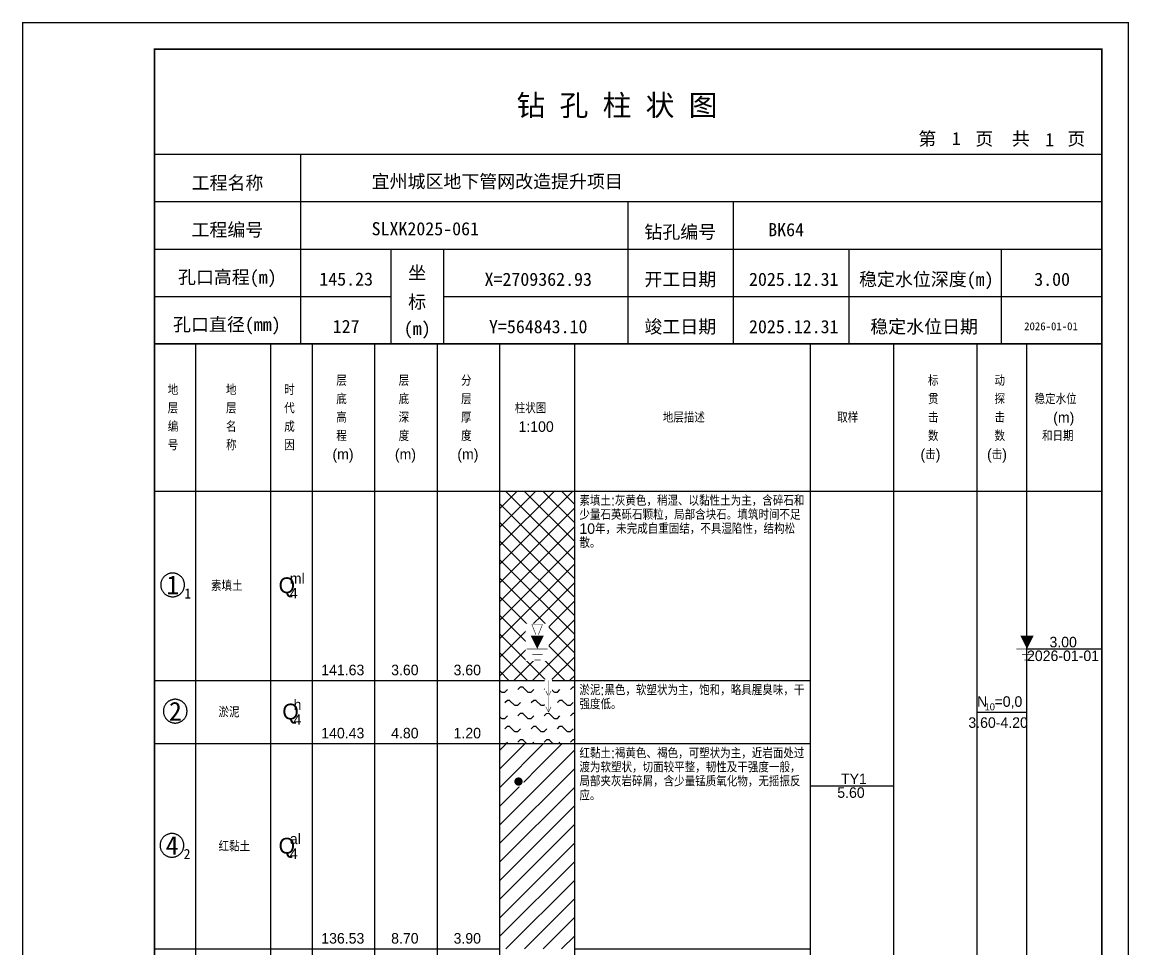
# Model space of a CAD drawing. Header units: millimetres. Extents: x 12489 to 89920, y 4630 to 4927.
# Drawn here: x 26349.3 to 26559.6, y 4750.7 to 4926.8 of the extents above; entities that cross this region are included whole.
import ezdxf
from ezdxf.enums import TextEntityAlignment as Align

# ---------------------------------------------------------------- set-up
doc = ezdxf.new("R2010")
doc.units = ezdxf.units.MM
doc.layers.add('GICAD_QUYANG', color=7, linetype='Continuous')
doc.layers.add('ZZT_TC', color=7, linetype='Continuous')
doc.styles.add('成果图图块', font='', dxfattribs={"height": 2.5})
doc.styles.add('成果图模板', font='')
doc.styles.add('成果图模板标题', font='simhei.ttf')
doc.styles.add('成果图表体', font='Comfont.shx', dxfattribs={"height": 2, "bigfont": 'Hztxt12a.shx'})
doc.styles.get('成果图图块').set_extended_font_data('FangSong_GB2312')
doc.styles.get('成果图模板').set_extended_font_data('FangSong_GB2312')

# ---------------------------------------------------------------- blocks, each defined once
blk = doc.blocks.new('DCBH-1-1-1051', base_point=(0.3, -0.11))
at = {"layer": 'ZZT_TC', "color": 7}
blk.add_polyline3d([(-0.19, 2.31, 0), (-0.3, 2.31, 0), (-0.41, 2.3, 0), (-0.52, 2.29, 0), (-0.63, 2.27, 0), (-0.73, 2.24, 0), (-0.84, 2.21, 0), (-0.95, 2.18, 0), (-1.05, 2.14, 0), (-1.15, 2.09, 0), (-1.25, 2.04, 0), (-1.35, 1.99, 0), (-1.44, 1.93, 0), (-1.53, 1.87, 0), (-1.62, 1.8, 0), (-1.7, 1.73, 0), (-1.78, 1.65, 0), (-1.86, 1.57, 0), (-1.93, 1.49, 0), (-2, 1.4, 0), (-2.06, 1.31, 0), (-2.12, 1.22, 0), (-2.17, 1.12, 0), (-2.22, 1.02, 0), (-2.27, 0.92, 0), (-2.31, 0.82, 0), (-2.34, 0.71, 0), (-2.37, 0.61, 0), (-2.4, 0.5, 0), (-2.41, 0.39, 0), (-2.43, 0.28, 0), (-2.44, 0.17, 0), (-2.44, 0.06, 0), (-2.44, -0.05, 0), (-2.43, -0.16, 0), (-2.41, -0.27, 0), (-2.4, -0.38, 0), (-2.37, -0.49, 0), (-2.34, -0.6, 0), (-2.31, -0.7, 0), (-2.27, -0.8, 0), (-2.22, -0.9, 0), (-2.17, -1, 0), (-2.12, -1.1, 0), (-2.06, -1.19, 0), (-2, -1.28, 0), (-1.93, -1.37, 0), (-1.86, -1.45, 0), (-1.78, -1.53, 0), (-1.7, -1.61, 0), (-1.62, -1.68, 0), (-1.53, -1.75, 0), (-1.44, -1.81, 0), (-1.35, -1.87, 0), (-1.25, -1.93, 0), (-1.15, -1.98, 0), (-1.05, -2.02, 0), (-0.95, -2.06, 0), (-0.84, -2.1, 0), (-0.73, -2.13, 0), (-0.63, -2.15, 0), (-0.52, -2.17, 0), (-0.41, -2.18, 0), (-0.3, -2.19, 0), (-0.19, -2.19, 0), (-0.08, -2.19, 0), (0.03, -2.18, 0), (0.14, -2.17, 0), (0.25, -2.15, 0), (0.36, -2.13, 0), (0.47, -2.1, 0), (0.57, -2.06, 0), (0.67, -2.02, 0), (0.77, -1.98, 0), (0.87, -1.93, 0), (0.97, -1.87, 0), (1.06, -1.81, 0), (1.15, -1.75, 0), (1.24, -1.68, 0), (1.32, -1.61, 0), (1.4, -1.53, 0), (1.48, -1.45, 0), (1.55, -1.37, 0), (1.62, -1.28, 0), (1.68, -1.19, 0), (1.74, -1.1, 0), (1.8, -1, 0), (1.85, -0.9, 0), (1.89, -0.8, 0), (1.93, -0.7, 0), (1.97, -0.6, 0), (2, -0.49, 0), (2.02, -0.38, 0), (2.04, -0.27, 0), (2.05, -0.16, 0), (2.06, -0.05, 0), (2.06, 0.06, 0), (2.06, 0.17, 0), (2.05, 0.28, 0), (2.04, 0.39, 0), (2.02, 0.5, 0), (2, 0.61, 0), (1.97, 0.71, 0), (1.93, 0.82, 0), (1.89, 0.92, 0), (1.85, 1.02, 0), (1.8, 1.12, 0), (1.74, 1.22, 0), (1.68, 1.31, 0), (1.62, 1.4, 0), (1.55, 1.49, 0), (1.48, 1.57, 0), (1.4, 1.65, 0), (1.32, 1.73, 0), (1.24, 1.8, 0), (1.15, 1.87, 0), (1.06, 1.93, 0), (0.97, 1.99, 0), (0.87, 2.04, 0), (0.77, 2.09, 0), (0.67, 2.14, 0), (0.57, 2.18, 0), (0.47, 2.21, 0), (0.36, 2.24, 0), (0.25, 2.27, 0), (0.14, 2.29, 0), (0.03, 2.3, 0), (-0.08, 2.31, 0), (-0.19, 2.31, 0)], dxfattribs=at)
at = {"style": '成果图图块'}
blk.add_text('1', height=3.57, dxfattribs=at).set_placement((-0.16, -1.74), align=Align.CENTER)
blk.add_text('1', height=1.91, dxfattribs=at).set_placement((2.03, -2.53))
blk = doc.blocks.new('DCBH-1-1-1052', base_point=(-0.19, -0.11))
at = {"layer": 'ZZT_TC', "color": 7}
blk.add_polyline3d([(-0.19, 2.31, 0), (-0.3, 2.31, 0), (-0.41, 2.3, 0), (-0.52, 2.29, 0), (-0.63, 2.27, 0), (-0.73, 2.24, 0), (-0.84, 2.21, 0), (-0.95, 2.18, 0), (-1.05, 2.14, 0), (-1.15, 2.09, 0), (-1.25, 2.04, 0), (-1.35, 1.99, 0), (-1.44, 1.93, 0), (-1.53, 1.87, 0), (-1.62, 1.8, 0), (-1.7, 1.73, 0), (-1.78, 1.65, 0), (-1.86, 1.57, 0), (-1.93, 1.49, 0), (-2, 1.4, 0), (-2.06, 1.31, 0), (-2.12, 1.22, 0), (-2.17, 1.12, 0), (-2.22, 1.02, 0), (-2.27, 0.92, 0), (-2.31, 0.82, 0), (-2.34, 0.71, 0), (-2.37, 0.61, 0), (-2.4, 0.5, 0), (-2.41, 0.39, 0), (-2.43, 0.28, 0), (-2.44, 0.17, 0), (-2.44, 0.06, 0), (-2.44, -0.05, 0), (-2.43, -0.16, 0), (-2.41, -0.27, 0), (-2.4, -0.38, 0), (-2.37, -0.49, 0), (-2.34, -0.6, 0), (-2.31, -0.7, 0), (-2.27, -0.8, 0), (-2.22, -0.9, 0), (-2.17, -1, 0), (-2.12, -1.1, 0), (-2.06, -1.19, 0), (-2, -1.28, 0), (-1.93, -1.37, 0), (-1.86, -1.45, 0), (-1.78, -1.53, 0), (-1.7, -1.61, 0), (-1.62, -1.68, 0), (-1.53, -1.75, 0), (-1.44, -1.81, 0), (-1.35, -1.87, 0), (-1.25, -1.93, 0), (-1.15, -1.98, 0), (-1.05, -2.02, 0), (-0.95, -2.06, 0), (-0.84, -2.1, 0), (-0.73, -2.13, 0), (-0.63, -2.15, 0), (-0.52, -2.17, 0), (-0.41, -2.18, 0), (-0.3, -2.19, 0), (-0.19, -2.19, 0), (-0.08, -2.19, 0), (0.03, -2.18, 0), (0.14, -2.17, 0), (0.25, -2.15, 0), (0.36, -2.13, 0), (0.47, -2.1, 0), (0.57, -2.06, 0), (0.67, -2.02, 0), (0.77, -1.98, 0), (0.87, -1.93, 0), (0.97, -1.87, 0), (1.06, -1.81, 0), (1.15, -1.75, 0), (1.24, -1.68, 0), (1.32, -1.61, 0), (1.4, -1.53, 0), (1.48, -1.45, 0), (1.55, -1.37, 0), (1.62, -1.28, 0), (1.68, -1.19, 0), (1.74, -1.1, 0), (1.8, -1, 0), (1.85, -0.9, 0), (1.89, -0.8, 0), (1.93, -0.7, 0), (1.97, -0.6, 0), (2, -0.49, 0), (2.02, -0.38, 0), (2.04, -0.27, 0), (2.05, -0.16, 0), (2.06, -0.05, 0), (2.06, 0.06, 0), (2.06, 0.17, 0), (2.05, 0.28, 0), (2.04, 0.39, 0), (2.02, 0.5, 0), (2, 0.61, 0), (1.97, 0.71, 0), (1.93, 0.82, 0), (1.89, 0.92, 0), (1.85, 1.02, 0), (1.8, 1.12, 0), (1.74, 1.22, 0), (1.68, 1.31, 0), (1.62, 1.4, 0), (1.55, 1.49, 0), (1.48, 1.57, 0), (1.4, 1.65, 0), (1.32, 1.73, 0), (1.24, 1.8, 0), (1.15, 1.87, 0), (1.06, 1.93, 0), (0.97, 1.99, 0), (0.87, 2.04, 0), (0.77, 2.09, 0), (0.67, 2.14, 0), (0.57, 2.18, 0), (0.47, 2.21, 0), (0.36, 2.24, 0), (0.25, 2.27, 0), (0.14, 2.29, 0), (0.03, 2.3, 0), (-0.08, 2.31, 0), (-0.19, 2.31, 0)], dxfattribs=at)
at = {"style": '成果图图块'}
blk.add_text('2', height=3.57, dxfattribs=at).set_placement((-0.16, -1.74), align=Align.CENTER)
blk = doc.blocks.new('DCBH-1-1-1053', base_point=(0.43, -0.11))
at = {"layer": 'ZZT_TC', "color": 7}
blk.add_polyline3d([(-0.19, 2.31, 0), (-0.3, 2.31, 0), (-0.41, 2.3, 0), (-0.52, 2.29, 0), (-0.63, 2.27, 0), (-0.73, 2.24, 0), (-0.84, 2.21, 0), (-0.95, 2.18, 0), (-1.05, 2.14, 0), (-1.15, 2.09, 0), (-1.25, 2.04, 0), (-1.35, 1.99, 0), (-1.44, 1.93, 0), (-1.53, 1.87, 0), (-1.62, 1.8, 0), (-1.7, 1.73, 0), (-1.78, 1.65, 0), (-1.86, 1.57, 0), (-1.93, 1.49, 0), (-2, 1.4, 0), (-2.06, 1.31, 0), (-2.12, 1.22, 0), (-2.17, 1.12, 0), (-2.22, 1.02, 0), (-2.27, 0.92, 0), (-2.31, 0.82, 0), (-2.34, 0.71, 0), (-2.37, 0.61, 0), (-2.4, 0.5, 0), (-2.41, 0.39, 0), (-2.43, 0.28, 0), (-2.44, 0.17, 0), (-2.44, 0.06, 0), (-2.44, -0.05, 0), (-2.43, -0.16, 0), (-2.41, -0.27, 0), (-2.4, -0.38, 0), (-2.37, -0.49, 0), (-2.34, -0.6, 0), (-2.31, -0.7, 0), (-2.27, -0.8, 0), (-2.22, -0.9, 0), (-2.17, -1, 0), (-2.12, -1.1, 0), (-2.06, -1.19, 0), (-2, -1.28, 0), (-1.93, -1.37, 0), (-1.86, -1.45, 0), (-1.78, -1.53, 0), (-1.7, -1.61, 0), (-1.62, -1.68, 0), (-1.53, -1.75, 0), (-1.44, -1.81, 0), (-1.35, -1.87, 0), (-1.25, -1.93, 0), (-1.15, -1.98, 0), (-1.05, -2.02, 0), (-0.95, -2.06, 0), (-0.84, -2.1, 0), (-0.73, -2.13, 0), (-0.63, -2.15, 0), (-0.52, -2.17, 0), (-0.41, -2.18, 0), (-0.3, -2.19, 0), (-0.19, -2.19, 0), (-0.08, -2.19, 0), (0.03, -2.18, 0), (0.14, -2.17, 0), (0.25, -2.15, 0), (0.36, -2.13, 0), (0.47, -2.1, 0), (0.57, -2.06, 0), (0.67, -2.02, 0), (0.77, -1.98, 0), (0.87, -1.93, 0), (0.97, -1.87, 0), (1.06, -1.81, 0), (1.15, -1.75, 0), (1.24, -1.68, 0), (1.32, -1.61, 0), (1.4, -1.53, 0), (1.48, -1.45, 0), (1.55, -1.37, 0), (1.62, -1.28, 0), (1.68, -1.19, 0), (1.74, -1.1, 0), (1.8, -1, 0), (1.85, -0.9, 0), (1.89, -0.8, 0), (1.93, -0.7, 0), (1.97, -0.6, 0), (2, -0.49, 0), (2.02, -0.38, 0), (2.04, -0.27, 0), (2.05, -0.16, 0), (2.06, -0.05, 0), (2.06, 0.06, 0), (2.06, 0.17, 0), (2.05, 0.28, 0), (2.04, 0.39, 0), (2.02, 0.5, 0), (2, 0.61, 0), (1.97, 0.71, 0), (1.93, 0.82, 0), (1.89, 0.92, 0), (1.85, 1.02, 0), (1.8, 1.12, 0), (1.74, 1.22, 0), (1.68, 1.31, 0), (1.62, 1.4, 0), (1.55, 1.49, 0), (1.48, 1.57, 0), (1.4, 1.65, 0), (1.32, 1.73, 0), (1.24, 1.8, 0), (1.15, 1.87, 0), (1.06, 1.93, 0), (0.97, 1.99, 0), (0.87, 2.04, 0), (0.77, 2.09, 0), (0.67, 2.14, 0), (0.57, 2.18, 0), (0.47, 2.21, 0), (0.36, 2.24, 0), (0.25, 2.27, 0), (0.14, 2.29, 0), (0.03, 2.3, 0), (-0.08, 2.31, 0), (-0.19, 2.31, 0)], dxfattribs=at)
at = {"style": '成果图图块'}
blk.add_text('4', height=3.57, dxfattribs=at).set_placement((-0.16, -1.74), align=Align.CENTER)
blk.add_text('2', height=1.91, dxfattribs=at).set_placement((2.03, -2.53))
blk = doc.blocks.new('gkqy1.dwg', base_point=(0.8, 0))
blk.add_wipeout([(-0.2, -0.2), (1.8, -0.2), (1.8, 1.8), (-0.2, 1.8)])
at = {"layer": 'GICAD_QUYANG'}
h = blk.add_hatch(color=7, dxfattribs=at)
edge = h.paths.add_edge_path()
edge.add_arc((0.8, 0.8), 0.8, 0, 360)
blk = doc.blocks.new('gkcjsw.dwg')
blk.add_wipeout([(-2.2, -2.29), (2.2, -2.29), (2.2, 2.83), (-2.2, 2.83)])
at = {"color": 7, "const_width": 0.1}
blk.add_lwpolyline([(-1.02, 2.63), (0.98, 2.63), (-0.02, 0.13)], close=True, dxfattribs=at)
for points in [[(-2, 0), (2, 0)], [(-0.96, -1.04), (1.04, -1.04)], [(-0.53, -2.09), (0.63, -2.09)]]:
    blk.add_lwpolyline(points, dxfattribs=at)
blk = doc.blocks.new('gkwdsw.dwg')
blk.add_wipeout([(-2.2, -2.29), (2.2, -2.29), (2.2, 2.7), (-2.2, 2.7)])
at = {"color": 7}
blk.add_lwpolyline([(0, 0, 0, 2.5, 0), (0, 2.5, 0, 0, 0)], format="xyseb", dxfattribs=at)
at = {"color": 7, "const_width": 0.1}
for points in [[(-2, 0), (2, 0)], [(-0.96, -1.04), (1.04, -1.04)], [(-0.53, -2.09), (0.63, -2.09)]]:
    blk.add_lwpolyline(points, dxfattribs=at)
blk = doc.blocks.new('zztGLdt.dwg', base_point=(0.5, 0))
blk.add_wipeout([(-0.2, -0.2), (1.2, -0.2), (1.2, 3.2), (-0.2, 3.2)])
at = {"color": 7, "const_width": 0.1}
for points in [[(0.5, 3), (0.5, 0)], [(0, 1), (0.5, 0), (1, 1)]]:
    blk.add_lwpolyline(points, dxfattribs=at)
blk = doc.blocks.new('钻孔柱状图路桥昇龙制图梁世成校核莫家里.dwg64', base_point=(25, 236))
for p, q in [((52.82, 236), (52.82, 272)), ((25, 263), (205, 263)), ((115, 236), (115, 263)), ((135, 236), (135, 263)), ((25, 254), (205, 254)), ((70, 236), (70, 254)), ((80, 236), (80, 254)), ((157, 236), (157, 254)), ((185.95, 236), (185.95, 254)), ((25, 245), (70, 245)), ((80, 245), (205, 245))]:
    blk.add_line(p, q)
for points, const_width in [([(0, 0), (210, 0), (210, 297), (0, 297)], 0.25), ([(25, 5), (205, 5), (205, 292), (25, 292)], 0.3)]:
    blk.add_lwpolyline(points, close=True, dxfattribs=dict(const_width=const_width))
at = {"const_width": 0.3}
for points in [[(25, 272), (205, 272)], [(25, 236), (205, 236)]]:
    blk.add_lwpolyline(points, dxfattribs=at)
for s, height, style, p in [('钻 孔 柱 状 图', 4, '成果图模板标题', (93.8, 279.31)), ('第', 2.5, '成果图模板', (170.12, 273.7)), ('页', 2.5, '成果图模板', (180.96, 273.7)), ('共', 2.5, '成果图模板', (187.88, 273.7)), ('页', 2.5, '成果图模板', (198.44, 273.7)), ('工程名称', 2.5, '成果图模板', (32.07, 265.32)), ('宜州城区地下管网改造提升项目', 2.5, '成果图模板', (66.26, 265.61)), ('工程编号', 2.5, '成果图模板', (32.05, 256.41)), ('SLXK2025-061', 2.5, '成果图模板', (66.26, 256.61)), ('钻孔编号', 2.5, '成果图模板', (118.08, 256)), ('BK64', 2.5, '成果图模板', (141.61, 256.43)), ('孔口高程(m)', 2.5, '成果图模板', (29.48, 247.41)), ('坐', 2.5, '成果图模板', (73.21, 248.24)), ('开工日期', 2.5, '成果图模板', (118.08, 247)), ('稳定水位深度(m)', 2.5, '成果图模板', (158.86, 247)), ('标', 2.5, '成果图模板', (73.21, 242.7)), ('孔口直径(mm)', 2.5, '成果图模板', (28.54, 238.41)), ('(m) ', 2.5, '成果图模板', (72.38, 237.65)), ('竣工日期', 2.5, '成果图模板', (118.08, 238)), ('稳定水位日期', 2.5, '成果图模板', (160.99, 238))]:
    blk.add_text(s, height=height, dxfattribs=dict(style=style)).set_placement(p)
at = {"style": '成果图模板'}
for s, height, p in [('1', 2.5, (177.35, 273.74)), ('1', 2.5, (195.08, 273.53)), ('145.23', 2.5, (61.43, 247.04)), ('X=2709362.93', 2.5, (97.92, 247)), ('2025.12.31', 2.5, (146.46, 247)), ('3.00', 2.5, (195.54, 247)), ('127', 2.5, (61.43, 238.04)), ('Y=564843.10', 2.5, (97.92, 238)), ('2025.12.31', 2.5, (146.46, 238)), ('2026-01-01', 1.5, (195.33, 238.57))]:
    blk.add_text(s, height=height, dxfattribs=at).set_placement(p, align=Align.CENTER)

msp = doc.modelspace()

# ---------------------------------------------------------------- hatches: boundary and pattern name
at = {"linetype": 'Continuous'}
h = msp.add_hatch(dxfattribs=at)
h.set_pattern_fill('GKSTT', scale=0.5, style=0, pattern_type=2)
h.set_pattern_definition([(45, (0, 0), (-1.76776695, 1.76776695), []), (135, (0, 0), (-1.76776695, -1.76776695), [])])
h.paths.add_polyline_path([(26440.06, 4801.71), (26454.29, 4801.71), (26454.29, 4837.71), (26440.06, 4837.71)])
h = msp.add_hatch(dxfattribs=at)
h.set_pattern_fill('GKYN', scale=0.5, style=0, pattern_type=2)
h.set_pattern_definition([(45, (-1.5, 0), (-2.50000007, 2.50000007), [0.707107, -2.828427]), (0, (-1, 0.5), (2.5, 2.5), [0.5, -4.5]), (315, (-0.5, 0.5), (4.99998953, -1.06e-05), [1.414214, -2.12132]), (0, (0.5, -0.5), (2.5, 2.5), [0.5, -4.5]), (45, (1, -0.5), (-2.50000007, 2.50000007), [0.707107, -2.828427])])
h.paths.add_polyline_path([(26440.06, 4789.71), (26454.29, 4789.71), (26454.29, 4801.71), (26440.06, 4801.71)])
h = msp.add_hatch(dxfattribs=at)
h.set_pattern_fill('GKNXT', scale=0.5, style=0, pattern_type=2)
h.set_pattern_definition([(45, (0, 0), (-1.76776695, 1.76776695), [])])
h.paths.add_polyline_path([(26440.06, 4750.71), (26454.29, 4750.71), (26454.29, 4789.71), (26440.06, 4789.71)])

# ---------------------------------------------------------------- linework, layer by layer
at = {"color": 0}
for p, q in [((26374.45, 4837.71), (26382.35, 4837.71)), ((26374.45, 4801.71), (26374.45, 4837.71)), ((26382.35, 4801.71), (26382.35, 4837.71)), ((26374.45, 4801.71), (26382.35, 4801.71)), ((26374.45, 4801.71), (26382.35, 4801.71)), ((26374.45, 4789.71), (26374.45, 4801.71)), ((26382.35, 4789.71), (26382.35, 4801.71)), ((26374.45, 4789.71), (26382.35, 4789.71)), ((26374.45, 4789.71), (26382.35, 4789.71)), ((26374.45, 4750.71), (26374.45, 4789.71)), ((26382.35, 4750.71), (26382.35, 4789.71)), ((26374.45, 4750.71), (26382.35, 4750.71))]:
    msp.add_line(p, q, dxfattribs=at)
for points in [[(26374.45, 4865.71), (26382.35, 4865.71)], [(26374.45, 4837.71), (26374.45, 4865.71)], [(26382.35, 4837.71), (26382.35, 4865.71)], [(26382.35, 4865.71), (26396.58, 4865.71)], [(26382.35, 4837.71), (26382.35, 4865.71)], [(26396.58, 4837.71), (26396.58, 4865.71)], [(26396.58, 4865.71), (26404.49, 4865.71)], [(26396.58, 4837.71), (26396.58, 4865.71)], [(26404.49, 4837.71), (26404.49, 4865.71)], [(26404.49, 4865.71), (26416.35, 4865.71)], [(26404.49, 4837.71), (26404.49, 4865.71)], [(26416.35, 4837.71), (26416.35, 4865.71)], [(26416.35, 4865.71), (26428.2, 4865.71)], [(26416.35, 4837.71), (26416.35, 4865.71)], [(26428.2, 4837.71), (26428.2, 4865.71)], [(26428.2, 4865.71), (26440.06, 4865.71)], [(26428.2, 4837.71), (26428.2, 4865.71)], [(26440.06, 4837.71), (26440.06, 4865.71)], [(26440.06, 4865.71), (26454.29, 4865.71)], [(26440.06, 4837.71), (26440.06, 4865.71)], [(26454.29, 4837.71), (26454.29, 4865.71)], [(26454.29, 4865.71), (26499.11, 4865.71)], [(26454.29, 4837.71), (26454.29, 4865.71)], [(26499.11, 4837.71), (26499.11, 4865.71)], [(26499.11, 4865.71), (26514.92, 4865.71)], [(26499.11, 4837.71), (26499.11, 4865.71)], [(26514.92, 4837.71), (26514.92, 4865.71)], [(26514.92, 4865.71), (26530.73, 4865.71)], [(26514.92, 4837.71), (26514.92, 4865.71)], [(26530.73, 4837.71), (26530.73, 4865.71)], [(26530.73, 4865.71), (26540.22, 4865.71)], [(26530.73, 4837.71), (26530.73, 4865.71)], [(26540.22, 4837.71), (26540.22, 4865.71)], [(26540.22, 4865.71), (26554.45, 4865.71)], [(26540.22, 4837.71), (26540.22, 4865.71)], [(26554.45, 4837.71), (26554.45, 4865.71)], [(26374.45, 4837.71), (26382.35, 4837.71)], [(26374.45, 4643.71), (26374.45, 4837.71)], [(26374.45, 4837.71), (26382.35, 4837.71)], [(26382.35, 4643.71), (26382.35, 4837.71)], [(26382.35, 4837.71), (26396.58, 4837.71)], [(26382.35, 4643.71), (26382.35, 4837.71)], [(26382.35, 4837.71), (26396.58, 4837.71)], [(26382.35, 4837.71), (26396.58, 4837.71)], [(26382.35, 4801.71), (26382.35, 4837.71)], [(26396.58, 4643.71), (26396.58, 4837.71)], [(26396.58, 4801.71), (26396.58, 4837.71)], [(26396.58, 4837.71), (26404.49, 4837.71)], [(26396.58, 4643.71), (26396.58, 4837.71)], [(26396.58, 4837.71), (26404.49, 4837.71)], [(26396.58, 4837.71), (26404.49, 4837.71)], [(26396.58, 4801.71), (26396.58, 4837.71)], [(26404.49, 4643.71), (26404.49, 4837.71)], [(26404.49, 4801.71), (26404.49, 4837.71)], [(26404.49, 4837.71), (26416.35, 4837.71)], [(26404.49, 4643.71), (26404.49, 4837.71)], [(26404.49, 4837.71), (26416.35, 4837.71)], [(26404.49, 4837.71), (26416.35, 4837.71)], [(26404.49, 4801.71), (26404.49, 4837.71)], [(26416.35, 4643.71), (26416.35, 4837.71)], [(26416.35, 4801.71), (26416.35, 4837.71)], [(26416.35, 4837.71), (26428.2, 4837.71)], [(26416.35, 4643.71), (26416.35, 4837.71)], [(26416.35, 4837.71), (26428.2, 4837.71)], [(26416.35, 4837.71), (26428.2, 4837.71)], [(26416.35, 4801.71), (26416.35, 4837.71)], [(26428.2, 4643.71), (26428.2, 4837.71)], [(26428.2, 4801.71), (26428.2, 4837.71)], [(26428.2, 4837.71), (26440.06, 4837.71)], [(26428.2, 4643.71), (26428.2, 4837.71)], [(26428.2, 4837.71), (26440.06, 4837.71)], [(26428.2, 4837.71), (26440.06, 4837.71)], [(26428.2, 4801.71), (26428.2, 4837.71)], [(26440.06, 4643.71), (26440.06, 4837.71)], [(26440.06, 4801.71), (26440.06, 4837.71)], [(26440.06, 4837.71), (26454.29, 4837.71)], [(26440.06, 4643.71), (26440.06, 4837.71)], [(26440.06, 4837.71), (26454.29, 4837.71)], [(26454.29, 4643.71), (26454.29, 4837.71)], [(26454.29, 4837.71), (26499.11, 4837.71)], [(26454.29, 4643.71), (26454.29, 4837.71)], [(26454.29, 4837.71), (26499.11, 4837.71)], [(26454.29, 4837.71), (26499.11, 4837.71)], [(26454.29, 4801.71), (26454.29, 4837.71)], [(26499.11, 4643.71), (26499.11, 4837.71)], [(26499.11, 4801.71), (26499.11, 4837.71)], [(26499.11, 4837.71), (26514.92, 4837.71)], [(26499.11, 4643.71), (26499.11, 4837.71)], [(26499.11, 4837.71), (26514.92, 4837.71)], [(26514.92, 4643.71), (26514.92, 4837.71)], [(26514.92, 4837.71), (26530.73, 4837.71)], [(26514.92, 4643.71), (26514.92, 4837.71)], [(26514.92, 4837.71), (26530.73, 4837.71)], [(26530.73, 4643.71), (26530.73, 4837.71)], [(26530.73, 4837.71), (26540.22, 4837.71)], [(26530.73, 4643.71), (26530.73, 4837.71)], [(26530.73, 4837.71), (26540.22, 4837.71)], [(26530.73, 4837.71), (26540.22, 4837.71)], [(26530.73, 4795.71), (26530.73, 4837.71)], [(26540.22, 4837.71), (26554.45, 4837.71)], [(26540.22, 4837.71), (26554.45, 4837.71)], [(26554.45, 4643.71), (26554.45, 4837.71)], [(26382.35, 4801.71), (26396.58, 4801.71)], [(26382.35, 4801.71), (26396.58, 4801.71)], [(26382.35, 4789.71), (26382.35, 4801.71)], [(26396.58, 4789.71), (26396.58, 4801.71)], [(26396.58, 4801.71), (26404.49, 4801.71)], [(26396.58, 4801.71), (26404.49, 4801.71)], [(26396.58, 4789.71), (26396.58, 4801.71)], [(26404.49, 4789.71), (26404.49, 4801.71)], [(26404.49, 4801.71), (26416.35, 4801.71)], [(26404.49, 4801.71), (26416.35, 4801.71)], [(26404.49, 4789.71), (26404.49, 4801.71)], [(26416.35, 4789.71), (26416.35, 4801.71)], [(26416.35, 4801.71), (26428.2, 4801.71)], [(26416.35, 4801.71), (26428.2, 4801.71)], [(26416.35, 4789.71), (26416.35, 4801.71)], [(26428.2, 4789.71), (26428.2, 4801.71)], [(26428.2, 4801.71), (26440.06, 4801.71)], [(26428.2, 4801.71), (26440.06, 4801.71)], [(26428.2, 4789.71), (26428.2, 4801.71)], [(26440.06, 4789.71), (26440.06, 4801.71)], [(26454.29, 4801.71), (26499.11, 4801.71)], [(26454.29, 4801.71), (26499.11, 4801.71)], [(26454.29, 4789.71), (26454.29, 4801.71)], [(26499.11, 4789.71), (26499.11, 4801.71)], [(26530.73, 4795.71), (26540.22, 4795.71)], [(26382.35, 4789.71), (26396.58, 4789.71)], [(26382.35, 4789.71), (26396.58, 4789.71)], [(26382.35, 4750.71), (26382.35, 4789.71)], [(26396.58, 4750.71), (26396.58, 4789.71)], [(26396.58, 4789.71), (26404.49, 4789.71)], [(26396.58, 4789.71), (26404.49, 4789.71)], [(26396.58, 4750.71), (26396.58, 4789.71)], [(26404.49, 4750.71), (26404.49, 4789.71)], [(26404.49, 4789.71), (26416.35, 4789.71)], [(26404.49, 4789.71), (26416.35, 4789.71)], [(26404.49, 4750.71), (26404.49, 4789.71)], [(26416.35, 4750.71), (26416.35, 4789.71)], [(26416.35, 4789.71), (26428.2, 4789.71)], [(26416.35, 4789.71), (26428.2, 4789.71)], [(26416.35, 4750.71), (26416.35, 4789.71)], [(26428.2, 4750.71), (26428.2, 4789.71)], [(26428.2, 4789.71), (26440.06, 4789.71)], [(26428.2, 4789.71), (26440.06, 4789.71)], [(26428.2, 4750.71), (26428.2, 4789.71)], [(26440.06, 4750.71), (26440.06, 4789.71)], [(26454.29, 4789.71), (26499.11, 4789.71)], [(26454.29, 4789.71), (26499.11, 4789.71)], [(26454.29, 4750.71), (26454.29, 4789.71)], [(26499.11, 4750.71), (26499.11, 4789.71)], [(26499.11, 4781.71), (26514.92, 4781.71)], [(26382.35, 4750.71), (26396.58, 4750.71)], [(26396.58, 4750.71), (26404.49, 4750.71)], [(26404.49, 4750.71), (26416.35, 4750.71)], [(26416.35, 4750.71), (26428.2, 4750.71)], [(26428.2, 4750.71), (26440.06, 4750.71)], [(26454.29, 4750.71), (26499.11, 4750.71)]]:
    msp.add_lwpolyline(points, dxfattribs=at)
at = {"color": 7, "flags": 128}
for points in [[(26440.06, 4801.71), (26454.29, 4801.71)], [(26440.06, 4789.71), (26454.29, 4789.71)]]:
    msp.add_lwpolyline(points, dxfattribs=at)

# ---------------------------------------------------------------- block references
for name, p in [('DCBH-1-1-1051', (26378.4, 4819.71)), ('gkwdsw.dwg', (26540.22, 4807.71)), ('DCBH-1-1-1052', (26378.4, 4795.71)), ('DCBH-1-1-1053', (26378.4, 4770.21))]:
    msp.add_blockref(name, p)

# ---------------------------------------------------------------- texts
at = {"color": 0, "style": '成果图表体'}
for s, height, p in [('层', 2, (26409, 4857.71)), ('层', 2, (26420.85, 4857.71)), ('分', 2, (26432.71, 4857.71)), ('标', 2, (26521.41, 4857.71)), ('动', 2, (26534.05, 4857.71)), ('地', 2, (26376.98, 4855.96)), ('地', 2, (26388.05, 4855.96)), ('时', 2, (26399.11, 4855.96)), ('底', 2, (26409, 4854.21)), ('底', 2, (26420.85, 4854.21)), ('层', 2, (26432.71, 4854.21)), ('贯', 2, (26521.41, 4854.21)), ('探', 2, (26534.05, 4854.21)), ('稳定水位', 2, (26541.65, 4854.21)), ('层', 2, (26376.98, 4852.46)), ('层', 2, (26388.05, 4852.46)), ('代', 2, (26399.11, 4852.46)), ('高', 2, (26409, 4850.71)), ('深', 2, (26420.85, 4850.71)), ('厚', 2, (26432.71, 4850.71)), ('柱状图', 2, (26442.91, 4852.46)), ('地层描述', 2, (26471.02, 4850.71)), ('取样', 2, (26504.18, 4850.71)), ('击', 2, (26521.41, 4850.71)), ('击', 2, (26534.05, 4850.71)), ('(m)', 2, (26545.2, 4850.71)), ('编', 2, (26376.98, 4848.96)), ('名', 2, (26388.05, 4848.96)), ('成', 2, (26399.11, 4848.96)), ('1:100', 2, (26443.62, 4848.96)), ('程', 2, (26409, 4847.21)), ('度', 2, (26420.85, 4847.21)), ('度', 2, (26432.71, 4847.21)), ('数', 2, (26521.41, 4847.21)), ('数', 2, (26534.05, 4847.21)), ('和日期', 2, (26543.07, 4847.21)), ('号', 2, (26376.98, 4845.46)), ('称', 2, (26388.05, 4845.46)), ('因', 2, (26399.11, 4845.46)), ('(m)', 2, (26408.28, 4843.71)), ('(m)', 2, (26420.14, 4843.71)), ('(m)', 2, (26432, 4843.71)), ('(击)', 2, (26519.99, 4843.71)), ('(击)', 2, (26532.63, 4843.71)), ('Q', 3, (26398.05, 4818.31)), ('ml', 2, (26400.18, 4820.11)), ('素填土', 2, (26385.2, 4818.71)), ('4', 2, (26400.18, 4817.31)), ('3.00', 2, (26544.49, 4808.01)), ('141.63', 2, (26406.15, 4802.71)), ('3.60', 2, (26419.43, 4802.71)), ('3.60', 2, (26431.29, 4802.71)), ('h', 2, (26400.89, 4796.11)), ('N', 2, (26530.73, 4796.71)), ('=0,0', 2, (26534.05, 4796.71)), ('淤泥', 2, (26386.63, 4794.71)), ('Q', 3, (26398.76, 4794.31)), ('10', 1.333, (26532.15, 4796.04)), ('4', 2, (26400.89, 4793.31)), ('3.60-4.20', 2, (26529.08, 4792.71)), ('140.43', 2, (26406.15, 4790.71)), ('4.80', 2, (26419.43, 4790.71)), ('1.20', 2, (26431.29, 4790.71)), ('TY1', 2, (26504.89, 4782.01)), ('5.60', 2, (26504.18, 4779.41)), ('al', 2, (26400.18, 4770.61)), ('红黏土', 2, (26386.63, 4769.21)), ('Q', 3, (26398.05, 4768.81)), ('4', 2, (26400.18, 4767.81)), ('136.53', 2, (26406.15, 4751.71)), ('8.70', 2, (26419.43, 4751.71)), ('3.90', 2, (26431.29, 4751.71))]:
    msp.add_text(s, height=height, dxfattribs=at).set_placement(p)
at = {"color": 0, "char_height": 2, "width": 43.0292, "attachment_point": 1, "line_spacing_factor": 0.8, "style": '成果图表体'}
for s, insert in [('素填土:灰黄色，稍湿、以黏性土为主，含碎石和少量石英砾石颗粒，局部含块石。填筑时间不足10年，未完成自重固结，不具湿陷性，结构松散。', (26455.19, 4836.91)), ('淤泥:黑色，软塑状为主，饱和，略具腥臭味，干强度低。', (26455.19, 4800.91)), ('红黏土:褐黄色、褐色，可塑状为主，近岩面处过渡为软塑状，切面较平整，韧性及干强度一般，局部夹灰岩碎屑，含少量锰质氧化物，无摇振反应。', (26455.19, 4788.91))]:
    msp.add_mtext(s, dxfattribs=dict(at, insert=insert))

# ---------------------------------------------------------------- next in the draw order: linework, layer by layer
at = {"color": 0}
for points in [[(26540.22, 4643.71), (26540.22, 4837.71)], [(26540.22, 4795.71), (26540.22, 4837.71)], [(26540.22, 4643.71), (26540.22, 4837.71)], [(26540.22, 4807.71), (26554.45, 4807.71)]]:
    msp.add_lwpolyline(points, dxfattribs=at)

# ---------------------------------------------------------------- next in the draw order: block references
for name, p in [('gkcjsw.dwg', (26447.18, 4809.71)), ('zztGLdt.dwg', (26449.31, 4798.71)), ('gkqy1.dwg', (26443.62, 4781.71))]:
    msp.add_blockref(name, p)

# ---------------------------------------------------------------- next in the draw order: texts
at = {"color": 0, "style": '成果图表体'}
msp.add_text('2026-01-01', height=2, dxfattribs=at).set_placement((26540.23, 4805.41))

# ---------------------------------------------------------------- next in the draw order: block references
for name, p in [('gkwdsw.dwg', (26447.18, 4807.71)), ('zztGLdt.dwg', (26449.31, 4795.71))]:
    msp.add_blockref(name, p)

# ---------------------------------------------------------------- next in the draw order: block references
msp.add_blockref('钻孔柱状图路桥昇龙制图梁世成校核莫家里.dwg64', (26374.45, 4865.71))

doc.saveas('drawing.dxf')
